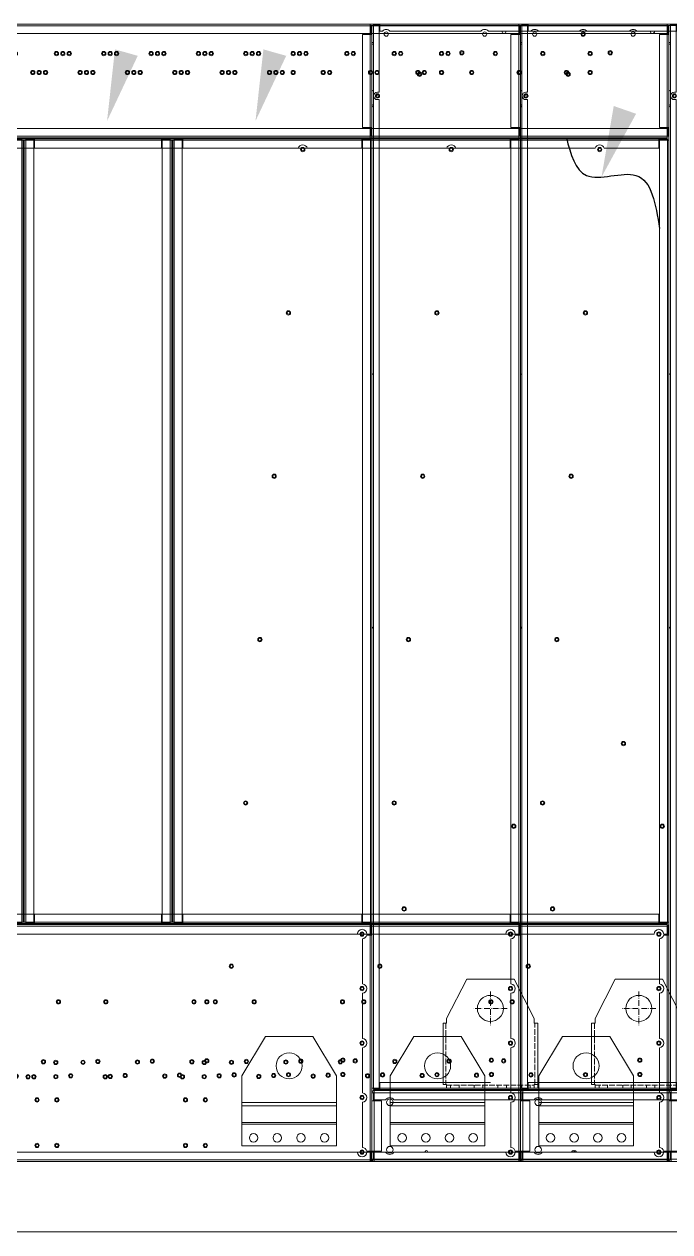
# Model space of a CAD drawing. Header units: millimetres. Extents: x -663796 to 30612, y -141670 to 21821.
# Drawn here: x -653931 to -652567, y -135943 to -133395 of the extents above; entities that cross this region are included whole.
import ezdxf

# ---------------------------------------------------------------- set-up
doc = ezdxf.new("R2010")
doc.units = ezdxf.units.MM
doc.linetypes.add('DASHDOT', pattern=[18.5, 12, -3, 0.5, -3])
doc.linetypes.add('DASHED', pattern=[15, 12, -3])
doc.layers.add('냉각탑_dim', color=1, linetype='Continuous')

# ---------------------------------------------------------------- blocks, each defined once
blk = doc.blocks.new('457536')
at = {"color": 7, "lineweight": 5}
for p, q in [((114592.520962, 89152.297332), (114550.020962, 89069.297332)), ((114692.520962, 89152.297332), (114592.520962, 89152.297332)), ((114735.020962, 89069.297332), (114692.520962, 89152.297332)), ((114542.520962, 89059.297332), (114542.520962, 88929.797332)), ((114742.520962, 88929.797332), (114742.520962, 89059.297332)), ((114550.020962, 88922.297332), (114735.020962, 88922.297332))]:
    blk.add_line(p, q, dxfattribs=at)
at = {"color": 7, "linetype": 'DASHDOT', "lineweight": 5}
for p, q in [((114642.520962, 89126.047332), (114642.520962, 89054.547332)), ((114678.270962, 89090.297332), (114606.770962, 89090.297332))]:
    blk.add_line(p, q, dxfattribs=at)
at = {"color": 7, "lineweight": 5, "ltscale": 0.125}
for p, q in [((114550.020962, 89059.297332), (114550.020962, 89069.297332)), ((114735.020962, 89069.297332), (114735.020962, 89059.297332))]:
    blk.add_line(p, q, dxfattribs=at)
at = {"color": 7, "lineweight": 5, "ltscale": 0.09375}
for p, q in [((114542.520962, 89059.297332), (114550.020962, 89059.297332)), ((114742.520962, 89059.297332), (114735.020962, 89059.297332)), ((114550.020962, 88929.797332), (114542.520962, 88929.797332)), ((114550.020962, 88922.297332), (114550.020962, 88929.797332)), ((114735.020962, 88929.797332), (114742.520962, 88929.797332)), ((114735.020962, 88922.297332), (114735.020962, 88929.797332))]:
    blk.add_line(p, q, dxfattribs=at)
at = {"color": 7, "linetype": 'DASHED', "lineweight": 5}
for p, q in [((114548.520962, 89059.297332), (114548.520962, 88929.797332)), ((114736.520962, 88929.797332), (114736.520962, 89059.297332)), ((114550.020962, 88928.297332), (114735.020962, 88928.297332))]:
    blk.add_line(p, q, dxfattribs=at)
at = {"color": 7, "linetype": 'DASHED', "lineweight": 5, "ltscale": 0.075}
for p, q in [((114558.520962, 88928.297332), (114558.520962, 88922.297332)), ((114576.520962, 88928.297332), (114576.520962, 88922.297332)), ((114608.520962, 88928.297332), (114608.520962, 88922.297332)), ((114626.520962, 88928.297332), (114626.520962, 88922.297332)), ((114658.520962, 88928.297332), (114658.520962, 88922.297332)), ((114676.520962, 88928.297332), (114676.520962, 88922.297332)), ((114708.520962, 88928.297332), (114708.520962, 88922.297332)), ((114726.520962, 88928.297332), (114726.520962, 88922.297332))]:
    blk.add_line(p, q, dxfattribs=at)
at = {"color": 7, "lineweight": 5}
blk.add_circle((114642.520962, 89090.297332), 27.5, dxfattribs=at)
blk = doc.blocks.new('1')
at = {"color": 7, "lineweight": 20}
for p, q in [((11801.7, 11009), (13894.7, 11009)), ((14981.6, 11009), (13914.8, 11009)), ((11801.7, 11005.5), (13894.7, 11005.5)), ((13894.7, 10989), (12351.2, 10989)), ((13898.2, 8764.1), (13898.2, 11005.9)), ((13901.3, 8764.1), (13901.3, 11005.9)), ((14981.6, 11005.9), (13914.8, 11005.9)), ((13913.2, 10849.7), (13913.2, 8764.1)), ((13894.7, 10789), (11801.7, 10789)), ((13894.7, 10772.5), (11801.7, 10772.5)), ((13894.7, 10769), (11801.7, 10769)), ((11819.8, 10767), (12826.6, 10767)), ((11819.8, 10763.9), (12826.6, 10763.9)), ((12828.2, 10763.9), (12828.2, 9114.1)), ((12845.1, 10763.9), (12845.1, 9114.1)), ((12848.2, 10763.9), (12848.2, 9114.1)), ((12850.2, 10763.9), (12850.2, 9114.1)), ((12853.3, 10763.9), (12853.3, 9114.1)), ((12870.2, 9114.1), (12870.2, 10763.9)), ((13876.6, 10767), (12871.8, 10767)), ((13876.6, 10763.9), (12871.8, 10763.9)), ((13878.2, 10763.9), (13878.2, 9114.1)), ((13895.1, 9114.1), (13895.1, 10763.9)), ((11819.8, 10747), (12826.6, 10747)), ((13876.6, 9131), (12871.8, 9131)), ((11801.7, 9109), (13894.7, 9109)), ((11801.7, 9105.5), (13894.7, 9105.5)), ((12826.6, 9114.1), (11819.8, 9114.1)), ((12826.6, 9111), (11819.8, 9111)), ((12871.8, 9114.1), (13876.6, 9114.1)), ((12871.8, 9111), (13876.6, 9111)), ((13867.2, 9089), (11829.2, 9089)), ((13902.9, 8759), (16293.5, 8759)), ((13902.9, 8754.3), (16293.5, 8754.3)), ((13914.8, 8761), (14981.6, 8761)), ((16252.1, 8739), (13944.4, 8739)), ((11829.2, 8629), (13867.2, 8629)), ((16293.5, 8613.7), (13902.9, 8613.7)), ((13944.4, 8629), (16252.1, 8629)), ((13894.7, 8612.5), (11801.7, 8612.5)), ((13894.7, 8609), (11801.7, 8609)), ((16293.5, 8609), (13902.9, 8609))]:
    blk.add_line(p, q, dxfattribs=at)
at = {"color": 7, "lineweight": 20, "ltscale": 0.004778}
for p, q in [((13894.7, 11009), (13903.3, 11009)), ((13894.7, 11005.9), (13903.3, 11005.9))]:
    blk.add_line(p, q, dxfattribs=at)
at = {"color": 7, "lineweight": 20, "ltscale": 0.001944}
for p, q in [((13894.7, 11005.5), (13894.7, 11009)), ((13898.2, 10987), (13894.7, 10987)), ((13898.2, 10791), (13894.7, 10791)), ((13894.7, 10772.5), (13894.7, 10769)), ((13894.7, 9105.5), (13894.7, 9109)), ((13898.2, 9087), (13894.7, 9087)), ((13898.2, 8631), (13894.7, 8631)), ((13894.7, 8612.5), (13894.7, 8609))]:
    blk.add_line(p, q, dxfattribs=at)
at = {"color": 7, "lineweight": 20, "ltscale": 0.0075}
for p, q in [((13914.8, 11009), (13901.3, 11009)), ((13901.3, 11007.4), (13914.8, 11007.4)), ((13901.3, 11005.9), (13914.8, 11005.9)), ((13914.8, 8762.6), (13901.3, 8762.6)), ((13901.3, 8761), (13914.8, 8761))]:
    blk.add_line(p, q, dxfattribs=at)
at = {"color": 7, "lineweight": 20, "ltscale": 0.000888889}
for p, q in [((13901.3, 11009), (13901.3, 11007.4)), ((12845.1, 10765.4), (12845.1, 10767)), ((12853.3, 10767), (12853.3, 10765.4)), ((13895.1, 10765.4), (13895.1, 10767)), ((12828.2, 9114.1), (12826.6, 9114.1)), ((12845.1, 9111), (12845.1, 9112.6)), ((12853.3, 9112.6), (12853.3, 9111)), ((12871.8, 9114.1), (12870.2, 9114.1)), ((13878.2, 9114.1), (13876.6, 9114.1)), ((13895.1, 9111), (13895.1, 9112.6)), ((13901.3, 8762.6), (13901.3, 8761)), ((13914.8, 8764.1), (13913.2, 8764.1))]:
    blk.add_line(p, q, dxfattribs=at)
at = {"color": 7, "lineweight": 20, "ltscale": 0.001722}
for p, q in [((13914.8, 11009), (13914.8, 11005.9)), ((13903.3, 11005.9), (13900.2, 11005.9)), ((12826.6, 10763.9), (12826.6, 10767)), ((12845.1, 10763.9), (12848.2, 10763.9)), ((12850.2, 10763.9), (12853.3, 10763.9)), ((12871.8, 10767), (12871.8, 10763.9)), ((13876.6, 10767), (13876.6, 10763.9)), ((13898.2, 10763.9), (13895.1, 10763.9)), ((12826.6, 9114.1), (12826.6, 9111)), ((12845.1, 9114.1), (12848.2, 9114.1)), ((12850.2, 9114.1), (12853.3, 9114.1)), ((12871.8, 9111), (12871.8, 9114.1)), ((13876.6, 9111), (13876.6, 9114.1)), ((13898.2, 9114.1), (13895.1, 9114.1)), ((13901.3, 8764.1), (13898.2, 8764.1)), ((13914.8, 8761), (13914.8, 8764.1))]:
    blk.add_line(p, q, dxfattribs=at)
at = {"color": 7, "lineweight": 20, "ltscale": 0.108889}
for p, q in [((13878.2, 10987), (13878.2, 10791)), ((13894.7, 10791), (13894.7, 10987)), ((13898.2, 10791), (13898.2, 10987))]:
    blk.add_line(p, q, dxfattribs=at)
at = {"color": 7, "lineweight": 20, "ltscale": 0.009167}
for p, q in [((13878.2, 10987), (13894.7, 10987)), ((13894.7, 10989), (13894.7, 11005.5)), ((13878.2, 10791), (13894.7, 10791)), ((13894.7, 10772.5), (13894.7, 10789)), ((13894.7, 9089), (13894.7, 9105.5)), ((13894.7, 8612.5), (13894.7, 8629))]:
    blk.add_line(p, q, dxfattribs=at)
at = {"color": 7, "lineweight": 20, "ltscale": 0.010278}
for p, q in [((13894.7, 10987), (13894.7, 11005.5)), ((13896.2, 11005.5), (13896.2, 10987)), ((13898.2, 10987), (13898.2, 11005.5)), ((13894.7, 10772.5), (13894.7, 10791)), ((13896.2, 10791), (13896.2, 10772.5)), ((13898.2, 10772.5), (13898.2, 10791)), ((12845.1, 10767), (12826.6, 10767)), ((12826.6, 10765.4), (12845.1, 10765.4)), ((12826.6, 10763.9), (12845.1, 10763.9)), ((12871.8, 10767), (12853.3, 10767)), ((12853.3, 10765.4), (12871.8, 10765.4)), ((12853.3, 10763.9), (12871.8, 10763.9)), ((13895.1, 10767), (13876.6, 10767)), ((13876.6, 10765.4), (13895.1, 10765.4)), ((13876.6, 10763.9), (13895.1, 10763.9)), ((12845.1, 9112.6), (12826.6, 9112.6)), ((12826.6, 9111), (12845.1, 9111)), ((12871.8, 9112.6), (12853.3, 9112.6)), ((12853.3, 9111), (12871.8, 9111)), ((13895.1, 9112.6), (13876.6, 9112.6)), ((13876.6, 9111), (13895.1, 9111)), ((13894.7, 9087), (13894.7, 9105.5)), ((13896.2, 9105.5), (13896.2, 9087)), ((13898.2, 9087), (13898.2, 9105.5)), ((13894.7, 8612.5), (13894.7, 8631)), ((13896.2, 8631), (13896.2, 8612.5)), ((13898.2, 8612.5), (13898.2, 8631))]:
    blk.add_line(p, q, dxfattribs=at)
at = {"color": 7, "lineweight": 20, "ltscale": 0.000833333}
for p, q in [((13894.7, 11005.5), (13896.2, 11005.5)), ((13901.3, 11005.9), (13901.3, 11007.4)), ((12845.1, 10763.9), (12845.1, 10765.4)), ((12853.3, 10763.9), (12853.3, 10765.4)), ((13894.7, 10772.5), (13896.2, 10772.5)), ((13895.1, 10763.9), (13895.1, 10765.4)), ((12845.1, 9114.1), (12845.1, 9112.6)), ((12853.3, 9114.1), (12853.3, 9112.6)), ((13894.7, 9105.5), (13896.2, 9105.5)), ((13895.1, 9114.1), (13895.1, 9112.6)), ((13901.3, 8764.1), (13901.3, 8762.6)), ((13902.9, 8754.3), (13901.4, 8754.3)), ((13902.9, 8613.7), (13901.4, 8613.7)), ((13894.7, 8612.5), (13896.2, 8612.5))]:
    blk.add_line(p, q, dxfattribs=at)
at = {"color": 7, "lineweight": 20, "ltscale": 0.001111}
for p, q in [((13898.2, 11005.5), (13896.2, 11005.5)), ((13898.2, 10970.1), (13900.2, 10970.1)), ((13898.2, 10967), (13900.2, 10967)), ((13896.2, 10772.5), (13898.2, 10772.5)), ((13898.2, 9105.5), (13896.2, 9105.5)), ((14025.7, 8761), (14025.7, 8759)), ((14030.4, 8761), (14030.4, 8759)), ((14240.4, 8761), (14240.4, 8759)), ((14251.7, 8759), (14251.7, 8761)), ((14261.7, 8759), (14261.7, 8761)), ((14494.7, 8759), (14494.7, 8761)), ((14504.7, 8759), (14504.7, 8761)), ((13902.9, 8739), (13902.9, 8737)), ((13902.9, 8631), (13902.9, 8629)), ((13896.2, 8612.5), (13898.2, 8612.5))]:
    blk.add_line(p, q, dxfattribs=at)
at = {"color": 7, "lineweight": 20, "ltscale": 0.006611}
for p, q in [((13913.2, 11005.9), (13901.3, 11005.9)), ((13914.8, 10994), (13914.8, 11005.9)), ((13914.8, 8776), (13914.8, 8764.1)), ((14248.2, 8776), (14248.2, 8764.1)), ((13901.3, 8764.1), (13913.2, 8764.1))]:
    blk.add_line(p, q, dxfattribs=at)
at = {"color": 7, "lineweight": 20, "ltscale": 0.077863}
blk.add_line((13913.2, 11005.9), (13913.2, 10865.7), dxfattribs=at)
at = {"color": 7, "lineweight": 20, "ltscale": 0.003}
blk.add_line((13914.8, 10994), (13920.2, 10994), dxfattribs=at)
at = {"color": 7, "lineweight": 20, "ltscale": 0.106667}
for p, q in [((13936.2, 10994), (14128.2, 10994)), ((14144.2, 10994), (14336.2, 10994)), ((14352.2, 10994), (14544.2, 10994))]:
    blk.add_line(p, q, dxfattribs=at)
at = {"color": 7, "lineweight": 20, "ltscale": 0.00282}
for p, q in [((14089.4, 10951.2), (14084.9, 10948.9)), ((14000.3, 10905.8), (13995.8, 10903.4)), ((13911.3, 10860.3), (13906.7, 10858))]:
    blk.add_line(p, q, dxfattribs=at)
at = {"color": 7, "lineweight": 20, "ltscale": 0.001247}
for p, q in [((13898.2, 10867.7), (13900.2, 10868.7)), ((13900.2, 10838.5), (13898.2, 10837.5)), ((13900.2, 10835), (13898.2, 10834))]:
    blk.add_line(p, q, dxfattribs=at)
at = {"color": 7, "lineweight": 20, "ltscale": 0.001952}
for p, q in [((13913.2, 10865.7), (13909.7, 10865.7)), ((13909.7, 10849.7), (13913.2, 10849.7))]:
    blk.add_line(p, q, dxfattribs=at)
at = {"color": 7, "lineweight": 20, "ltscale": 0.009389}
for p, q in [((12826.6, 10747), (12826.6, 10763.9)), ((12845.1, 10763.9), (12828.2, 10763.9)), ((12870.2, 10763.9), (12853.3, 10763.9)), ((12871.8, 10747), (12871.8, 10763.9)), ((13876.6, 10747), (13876.6, 10763.9)), ((13878.2, 10763.9), (13895.1, 10763.9)), ((12826.6, 9114.1), (12826.6, 9131)), ((12871.8, 9131), (12871.8, 9114.1)), ((13876.6, 9131), (13876.6, 9114.1)), ((12828.2, 9114.1), (12845.1, 9114.1)), ((12870.2, 9114.1), (12853.3, 9114.1)), ((13878.2, 9114.1), (13895.1, 9114.1))]:
    blk.add_line(p, q, dxfattribs=at)
at = {"color": 7, "lineweight": 20, "ltscale": 0.001115}
for p, q in [((13129.5, 10769), (13129.3, 10767)), ((13129.3, 10767), (13129.5, 10769)), ((13739.5, 10769), (13739.3, 10767)), ((13742.4, 10767), (13742.6, 10769)), ((13769, 10767), (13769.2, 10769)), ((12984.4, 9111), (12984.2, 9109)), ((12984.2, 9109), (12984.4, 9111)), ((13594.4, 9111), (13594.2, 9109)), ((13597.4, 9109), (13597.5, 9111)), ((13624, 9109), (13624.1, 9111))]:
    blk.add_line(p, q, dxfattribs=at)
at = {"color": 7, "lineweight": 20, "ltscale": 0.483602}
blk.add_line((12871.8, 10747), (13742.3, 10747), dxfattribs=at)
at = {"color": 7, "lineweight": 20, "ltscale": 0.063895}
blk.add_line((13761.6, 10747), (13876.6, 10747), dxfattribs=at)
at = {"color": 7, "lineweight": 20, "ltscale": 0.001192}
for p, q in [((13900.2, 10271.4), (13898.2, 10270.6)), ((13900.2, 10270.4), (13898.2, 10269.6))]:
    blk.add_line(p, q, dxfattribs=at)
at = {"color": 7, "lineweight": 20, "ltscale": 0.001281}
for p, q in [((13900.2, 9736.3), (13898.2, 9735.2)), ((13900.2, 9735.1), (13898.2, 9734))]:
    blk.add_line(p, q, dxfattribs=at)
at = {"color": 7, "lineweight": 20, "ltscale": 0.408607}
blk.add_line((12091.2, 9131), (12826.6, 9131), dxfattribs=at)
at = {"color": 7, "lineweight": 20, "ltscale": 0.052833}
for p, q in [((13878.2, 9079), (13878.2, 8983.9)), ((13878.2, 8964), (13878.2, 8868.9)), ((13878.2, 8849), (13878.2, 8753.9)), ((13878.2, 8734), (13878.2, 8638.9))]:
    blk.add_line(p, q, dxfattribs=at)
at = {"color": 7, "lineweight": 20, "ltscale": 0.004279}
for p, q in [((13894.7, 9087), (13887, 9087)), ((13894.7, 8631), (13887, 8631))]:
    blk.add_line(p, q, dxfattribs=at)
at = {"color": 7, "lineweight": 20, "ltscale": 0.004167}
for p, q in [((13894.7, 9089), (13887.2, 9089)), ((13887.2, 8629), (13894.7, 8629))]:
    blk.add_line(p, q, dxfattribs=at)
at = {"color": 7, "lineweight": 20, "ltscale": 0.253333}
for p, q in [((13894.7, 8631), (13894.7, 9087)), ((13898.2, 8631), (13898.2, 9087))]:
    blk.add_line(p, q, dxfattribs=at)
at = {"color": 7, "lineweight": 20, "ltscale": 0.053832}
for p, q in [((13673.2, 8873), (13623.2, 8790)), ((13773.2, 8873), (13823.2, 8790))]:
    blk.add_line(p, q, dxfattribs=at)
at = {"color": 7, "lineweight": 20, "ltscale": 0.055556}
for p, q in [((13773.2, 8873), (13673.2, 8873)), ((14148.2, 8764.1), (14248.2, 8764.1)), ((14248.2, 8764.1), (14148.2, 8764.1))]:
    blk.add_line(p, q, dxfattribs=at)
at = {"color": 7, "lineweight": 20, "ltscale": 0.031187}
for p, q in [((13623.2, 8733.9), (13623.2, 8790)), ((13823.2, 8733.9), (13823.2, 8790))]:
    blk.add_line(p, q, dxfattribs=at)
at = {"color": 7, "lineweight": 20, "ltscale": 0.129667}
for p, q in [((14148.2, 8776), (13914.8, 8776)), ((13914.8, 8764.1), (14148.2, 8764.1))]:
    blk.add_line(p, q, dxfattribs=at)
at = {"color": 7, "lineweight": 20, "ltscale": 0.222222}
for p, q in [((14648.2, 8776), (14248.2, 8776)), ((14248.2, 8764.1), (14648.2, 8764.1))]:
    blk.add_line(p, q, dxfattribs=at)
at = {"color": 7, "lineweight": 20, "ltscale": 0.001778}
for p, q in [((13901.4, 8754.3), (13898.2, 8754.3)), ((13901.4, 8613.7), (13898.2, 8613.7))]:
    blk.add_line(p, q, dxfattribs=at)
at = {"color": 7, "lineweight": 20, "ltscale": 0.009611}
for p, q in [((13898.2, 8754.3), (13898.2, 8737)), ((13901.4, 8737), (13901.4, 8754.3)), ((13898.2, 8631), (13898.2, 8613.7)), ((13901.4, 8613.7), (13901.4, 8631))]:
    blk.add_line(p, q, dxfattribs=at)
at = {"color": 7, "lineweight": 20, "ltscale": 0.002611}
for p, q in [((13902.9, 8754.3), (13902.9, 8759)), ((13902.9, 8737), (13898.2, 8737)), ((13902.9, 8631), (13898.2, 8631)), ((13902.9, 8613.7), (13902.9, 8609))]:
    blk.add_line(p, q, dxfattribs=at)
at = {"color": 7, "lineweight": 20, "ltscale": 0.0085}
for p, q in [((13902.9, 8754.3), (13902.9, 8739)), ((13918.2, 8737), (13902.9, 8737)), ((13902.9, 8631), (13918.2, 8631)), ((13902.9, 8629), (13902.9, 8613.7))]:
    blk.add_line(p, q, dxfattribs=at)
at = {"color": 7, "lineweight": 20, "ltscale": 0.003919}
for p, q in [((13623.2, 8726.8), (13623.2, 8733.9)), ((13823.2, 8733.9), (13823.2, 8726.8))]:
    blk.add_line(p, q, dxfattribs=at)
at = {"color": 7, "lineweight": 20, "ltscale": 0.111111}
for p, q in [((13823.2, 8733.9), (13623.2, 8733.9)), ((13823.2, 8726.8), (13623.2, 8726.8)), ((13823.2, 8691.6), (13623.2, 8691.6)), ((13823.2, 8688.1), (13623.2, 8688.1)), ((13623.2, 8642), (13823.2, 8642))]:
    blk.add_line(p, q, dxfattribs=at)
at = {"color": 7, "lineweight": 20, "ltscale": 0.019545}
for p, q in [((13623.2, 8691.6), (13623.2, 8726.8)), ((13823.2, 8691.6), (13823.2, 8726.8))]:
    blk.add_line(p, q, dxfattribs=at)
at = {"color": 7, "lineweight": 20, "ltscale": 0.058889}
for p, q in [((13898.2, 8631), (13898.2, 8737)), ((13902.9, 8631), (13902.9, 8737)), ((13918.2, 8737), (13918.2, 8631))]:
    blk.add_line(p, q, dxfattribs=at)
at = {"color": 7, "lineweight": 20, "ltscale": 0.013411}
for p, q in [((13927.1, 8739), (13902.9, 8739)), ((13902.9, 8629), (13927.1, 8629))]:
    blk.add_line(p, q, dxfattribs=at)
at = {"color": 7, "lineweight": 20, "ltscale": 0.001959}
for p, q in [((13623.2, 8688.1), (13623.2, 8691.6)), ((13823.2, 8691.6), (13823.2, 8688.1))]:
    blk.add_line(p, q, dxfattribs=at)
at = {"color": 7, "lineweight": 20, "ltscale": 0.025612}
for p, q in [((13623.2, 8688.1), (13623.2, 8642)), ((13823.2, 8688.1), (13823.2, 8642))]:
    blk.add_line(p, q, dxfattribs=at)
at = {"color": 0, "lineweight": 20}
for p, q in [((13894.7, 8609), (13902.9, 8609)), ((17398.2, 8460.6), (10098.2, 8460.6))]:
    blk.add_line(p, q, dxfattribs=at)
at = {"color": 7, "lineweight": 20}
for centre, radius in [((13928.2, 10988), 4.5), ((14136.2, 10988), 4.5), ((14344.2, 10988), 4.5), ((14344.2, 10988), 3), ((12631.7, 10947), 4.5), ((12631.7, 10947), 3), ((12731.7, 10947), 4.5), ((12731.7, 10947), 3), ((12831.7, 10947), 4.5), ((12831.7, 10947), 3), ((12931.7, 10947), 4.5), ((12931.7, 10947), 3), ((13031.7, 10947), 4.5), ((13031.7, 10947), 3), ((13131.7, 10947), 4.5), ((13131.7, 10947), 3), ((13231.7, 10947), 4.5), ((13231.7, 10947), 3), ((13331.7, 10947), 4.5), ((13331.7, 10947), 3), ((13431.7, 10947), 4.5), ((13431.7, 10947), 3), ((13531.7, 10947), 4.5), ((13531.7, 10947), 3), ((13631.7, 10947), 4.5), ((13631.7, 10947), 3), ((13731.7, 10947), 4.5), ((13731.7, 10947), 3), ((14087.9, 10948.6), 4.5), ((14087.9, 10948.6), 3), ((12581.7, 10907), 4.5), ((12581.7, 10907), 3), ((12681.7, 10907), 4.5), ((12681.7, 10907), 3), ((12781.7, 10907), 4.5), ((12781.7, 10907), 3), ((12881.7, 10907), 4.5), ((12881.7, 10907), 3), ((12981.7, 10907), 4.5), ((12981.7, 10907), 3), ((13081.7, 10907), 4.5), ((13081.7, 10907), 3), ((13181.7, 10907), 4.5), ((13181.7, 10907), 3), ((13281.7, 10907), 4.5), ((13281.7, 10907), 3), ((13381.7, 10907), 4.5), ((13381.7, 10907), 3), ((13481.7, 10907), 4.5), ((13481.7, 10907), 3), ((13581.7, 10907), 4.5), ((13581.7, 10907), 3), ((13681.7, 10907), 4.5), ((13681.7, 10907), 3), ((13731.7, 10907), 4.5), ((13731.7, 10907), 3), ((13998.8, 10903.2), 4.5), ((13998.8, 10903.2), 3), ((13909.7, 10857.7), 4.5), ((13909.7, 10857.7), 3), ((13752, 10744.4), 4.5), ((13752, 10744.4), 3), ((13721.8, 10399.7), 4.5), ((13721.8, 10399.7), 3), ((13691.7, 10055), 4.5), ((13691.7, 10055), 3), ((13661.5, 9710.3), 4.5), ((13661.5, 9710.3), 3), ((14429.3, 9491), 4.5), ((14429.2, 9491), 3), ((13631.4, 9365.6), 4.5), ((13631.4, 9365.6), 3), ((14197.7, 9316.5), 4.5), ((14197.6, 9316.5), 3), ((13966, 9142), 4.5), ((13966, 9141.9), 3), ((13877.2, 9089), 4.5), ((13877.2, 9089), 3), ((13601.2, 9021), 4.5), ((13601.2, 9021), 3), ((13877.2, 8974), 4.5), ((13877.2, 8974), 3), ((12922.3, 8946), 4.5), ((12922.3, 8946), 3), ((13022.3, 8946), 4.5), ((13022.3, 8946), 3), ((13522.3, 8946), 4.5), ((13522.3, 8946), 3), ((13567.3, 8946), 4.5), ((13567.3, 8946), 3), ((13877.2, 8859), 4.5), ((13877.2, 8859), 3), ((12916.8, 8818.1), 4.5), ((12916.8, 8818.1), 3), ((12974.3, 8818.4), 4.5), ((12974.3, 8818.4), 3), ((13089.3, 8819), 4.5), ((13089.3, 8819), 3), ((13204.3, 8819.6), 4.5), ((13204.3, 8819.6), 3), ((13319.3, 8820.2), 4.5), ((13319.3, 8820.2), 3), ((13434.3, 8820.8), 4.5), ((13434.3, 8820.8), 3), ((13549.2, 8821.4), 4.5), ((13549.2, 8821.4), 3), ((13723.2, 8811), 27.5), ((13836.7, 8822.9), 4.5), ((13836.7, 8822.9), 3), ((12544.7, 8788), 4.5), ((12707.7, 8788), 4.5), ((12870.7, 8788), 4.5), ((12916.9, 8788.1), 4.5), ((13031.9, 8788.7), 4.5), ((13146.9, 8789.3), 4.5), ((13146.9, 8789.3), 3), ((13261.9, 8789.9), 4.5), ((13261.9, 8789.9), 3), ((13376.9, 8790.5), 4.5), ((13376.9, 8790.5), 3), ((13491.9, 8791.1), 4.5), ((13491.9, 8791.1), 3), ((13606.9, 8791.7), 4.5), ((13606.9, 8791.7), 3), ((13721.9, 8792.3), 4.5), ((13721.9, 8792.3), 3), ((13836.9, 8792.9), 4.5), ((13836.9, 8792.9), 3), ((12544.7, 8788), 3), ((12707.7, 8788), 3), ((12870.7, 8788), 3), ((12916.9, 8788.1), 3), ((13031.9, 8788.7), 3), ((12877.2, 8739), 4.5), ((12877.2, 8739), 3), ((12919.2, 8739), 4.5), ((12919.2, 8739), 3), ((13877.2, 8744), 4.5), ((13877.2, 8744), 3), ((13935.7, 8734), 7), ((13648.2, 8659), 9), ((13698.2, 8659), 9), ((13748.2, 8659), 9), ((13798.2, 8659), 9), ((12877.2, 8643), 4.5), ((12877.2, 8643), 3), ((12919.2, 8643), 4.5), ((12919.2, 8643), 3), ((13935.7, 8634), 7), ((13877.2, 8629), 4.5), ((13877.2, 8629), 3)]:
    blk.add_circle(centre, radius, dxfattribs=at)
for centre, radius, start, end in [((13741.7, 11005.5), 3.5, 89.7551, 90), ((14195.1, 11005.9), 3.1, 89.7398, 90), ((14203.3, 11005.9), 3.1, 90, 90.2602), ((13928.2, 10988), 10, 36.8699, 143.1301), ((14136.2, 10988), 10, 36.8699, 143.1301), ((14177, 10994), 4.5, 180.735, 359.265), ((14344.2, 10988), 10, 36.8699, 143.1301), ((13909.7, 10857.7), 8, 90, 270), ((13752, 10744.4), 10, 15.1274, 164.8726), ((13859.7, 9105.5), 3.5, 90, 90.245), ((13877.2, 9089), 10, 0, 180), ((13894.7, 9105.5), 3.5, 0, 90), ((13894.7, 9105.5), 1.5, 0, 90), ((13877.2, 9089), 3, 173.8521, 180.0284), ((13877.2, 9089), 10, 275.7392, 348.463), ((13877.2, 8974), 3, 173.8521, 180.0293), ((13877.2, 8974), 10, 275.7392, 84.2608), ((13877.2, 8859), 10, 275.7392, 84.2608), ((13877.2, 8859), 3, 173.8521, 180.0293), ((13877.2, 8744), 3, 173.8521, 180.0293), ((13877.2, 8744), 10, 275.7392, 84.2608), ((13902.9, 8754.3), 4.7, 90, 180), ((13902.9, 8754.3), 1.5, 90, 180), ((13935.7, 8734), 10, 29.9997, 150.0003), ((13968.5, 8754.3), 4.7, 89.7204, 90), ((13877.2, 8629), 10, 11.537, 84.2608), ((13877.2, 8629), 10, 180, 0), ((13877.2, 8629), 3, 173.8521, 180.0293), ((13902.9, 8613.7), 4.7, 180, 270), ((13902.9, 8613.7), 1.5, 180, 270), ((13935.7, 8634), 10, 210.0003, 329.9997), ((14013.2, 8629), 3, 359.999, 180.001), ((14323.2, 8629), 3, 359.999, 180.001), ((13894.7, 8612.5), 3.5, 270, 0), ((13894.7, 8612.5), 1.5, 270, 0)]:
    blk.add_arc(centre, radius, start, end, dxfattribs=at)
at = {"layer": '냉각탑_dim', "lineweight": -3}
blk.add_spline([(14308.7, 10769.5), (14351, 10689.9), (14455.6, 10689.9), (14505.4, 10578)], degree=3, dxfattribs=at)
for points in [[(13089.9, 10942.2), (13025.1, 10804.6), (13041.8, 10955.8)], [(14456, 10819.9), (14383, 10686.5), (14408.8, 10836.3)]]:
    blk.add_solid(points, dxfattribs=at)
at = {"color": 0, "lineweight": 20}
blk.add_blockref('457536', (-100494.3, -80158.2), dxfattribs=at)

msp = doc.modelspace()

# ---------------------------------------------------------------- block references
at = {"lineweight": 5}
for p in [(-667094.5, -144403.9), (-666780.9, -144403.9), (-666467.4, -144403.9)]:
    msp.add_blockref('1', p, dxfattribs=at)

doc.saveas('drawing.dxf')
